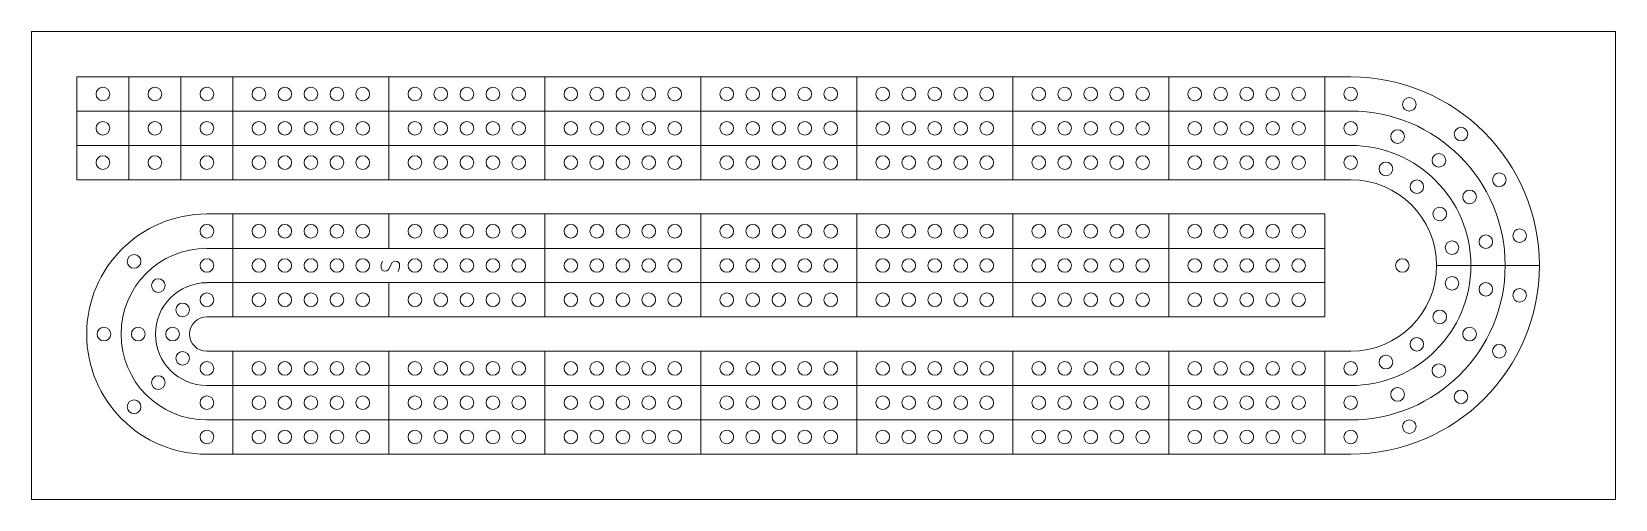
# Model space of a CAD drawing. Header units: inches. Extents: x -1.8 to 10.9, y -0.5 to 3.2.
import ezdxf

# ---------------------------------------------------------------- set-up
doc = ezdxf.new("R2010")
doc.units = ezdxf.units.IN
doc.header["$MEASUREMENT"] = 0
for name, color, linetype, lineweight, true_color in [('board', 7, 'Continuous', 0, 0xffffff), ('holes', 7, 'Continuous', 0, 0xffffff), ('silk screen', 7, 'Continuous', 0, 0xffffff)]:
    doc.layers.add(name, color=color, linetype=linetype, lineweight=lineweight, true_color=true_color)

msp = doc.modelspace()

# ---------------------------------------------------------------- linework, layer by layer
at = {"layer": 'board'}
for p, q in [((-1.821, 3.25), (10.871, 3.25)), ((-1.821, 3.25), (-1.821, -0.5)), ((10.871, 3.25), (10.871, -0.5)), ((-1.821, -0.5), (10.871, -0.5))]:
    msp.add_line(p, q, dxfattribs=at)
at = {"layer": 'holes'}
for centre in [(-1.25, 2.75), (-0.833, 2.75), (-0.417, 2.75), (0, 2.75), (0.208, 2.75), (0.417, 2.75), (0.625, 2.75), (0.833, 2.75), (1.25, 2.75), (1.458, 2.75), (1.667, 2.75), (1.875, 2.75), (2.083, 2.75), (2.5, 2.75), (2.708, 2.75), (2.917, 2.75), (3.125, 2.75), (3.333, 2.75), (3.75, 2.75), (3.958, 2.75), (4.167, 2.75), (4.375, 2.75), (4.583, 2.75), (5, 2.75), (5.208, 2.75), (5.417, 2.75), (5.625, 2.75), (5.833, 2.75), (6.25, 2.75), (6.458, 2.75), (6.667, 2.75), (6.875, 2.75), (7.083, 2.75), (7.5, 2.75), (7.708, 2.75), (7.917, 2.75), (8.125, 2.75), (8.333, 2.75), (8.75, 2.75), (9.22, 2.667), (-1.25, 2.475), (-0.833, 2.475), (-0.417, 2.475), (0, 2.475), (0.208, 2.475), (0.417, 2.475), (0.625, 2.475), (0.833, 2.475), (1.25, 2.475), (1.458, 2.475), (1.667, 2.475), (1.875, 2.475), (2.083, 2.475), (2.5, 2.475), (2.708, 2.475), (2.917, 2.475), (3.125, 2.475), (3.333, 2.475), (3.75, 2.475), (3.958, 2.475), (4.167, 2.475), (4.375, 2.475), (4.583, 2.475), (5, 2.475), (5.208, 2.475), (5.417, 2.475), (5.625, 2.475), (5.833, 2.475), (6.25, 2.475), (6.458, 2.475), (6.667, 2.475), (6.875, 2.475), (7.083, 2.475), (7.5, 2.475), (7.708, 2.475), (7.917, 2.475), (8.125, 2.475), (8.333, 2.475), (8.75, 2.475), (9.126, 2.409), (9.634, 2.428), (-1.25, 2.2), (-0.833, 2.2), (-0.417, 2.2), (0, 2.2), (0.208, 2.2), (0.417, 2.2), (0.625, 2.2), (0.833, 2.2), (1.25, 2.2), (1.458, 2.2), (1.667, 2.2), (1.875, 2.2), (2.083, 2.2), (2.5, 2.2), (2.708, 2.2), (2.917, 2.2), (3.125, 2.2), (3.333, 2.2), (3.75, 2.2), (3.958, 2.2), (4.167, 2.2), (4.375, 2.2), (4.583, 2.2), (5, 2.2), (5.208, 2.2), (5.417, 2.2), (5.625, 2.2), (5.833, 2.2), (6.25, 2.2), (6.458, 2.2), (6.667, 2.2), (6.875, 2.2), (7.083, 2.2), (7.5, 2.2), (7.708, 2.2), (7.917, 2.2), (8.125, 2.2), (8.333, 2.2), (8.75, 2.2), (9.032, 2.15), (9.457, 2.218), (9.28, 2.007), (9.941, 2.062), (9.703, 1.925), (9.464, 1.788), (-0.417, 1.65), (0, 1.65), (0.208, 1.65), (0.417, 1.65), (0.625, 1.65), (0.833, 1.65), (1.25, 1.65), (1.458, 1.65), (1.667, 1.65), (1.875, 1.65), (2.083, 1.65), (2.5, 1.65), (2.708, 1.65), (2.917, 1.65), (3.125, 1.65), (3.333, 1.65), (3.75, 1.65), (3.958, 1.65), (4.167, 1.65), (4.375, 1.65), (4.583, 1.65), (5, 1.65), (5.208, 1.65), (5.417, 1.65), (5.625, 1.65), (5.833, 1.65), (6.25, 1.65), (6.458, 1.65), (6.667, 1.65), (6.875, 1.65), (7.083, 1.65), (7.5, 1.65), (7.708, 1.65), (7.917, 1.65), (8.125, 1.65), (8.333, 1.65), (10.104, 1.614), (9.562, 1.518), (9.833, 1.566), (-1, 1.408), (-0.417, 1.375), (0, 1.375), (0.208, 1.375), (0.417, 1.375), (0.625, 1.375), (0.833, 1.375), (1.25, 1.375), (1.458, 1.375), (1.667, 1.375), (1.875, 1.375), (2.083, 1.375), (2.5, 1.375), (2.708, 1.375), (2.917, 1.375), (3.125, 1.375), (3.333, 1.375), (3.75, 1.375), (3.958, 1.375), (4.167, 1.375), (4.375, 1.375), (4.583, 1.375), (5, 1.375), (5.208, 1.375), (5.417, 1.375), (5.625, 1.375), (5.833, 1.375), (6.25, 1.375), (6.458, 1.375), (6.667, 1.375), (6.875, 1.375), (7.083, 1.375), (7.5, 1.375), (7.708, 1.375), (7.917, 1.375), (8.125, 1.375), (8.333, 1.375), (9.164, 1.375), (9.562, 1.232), (-0.806, 1.214), (-0.417, 1.1), (0, 1.1), (0.208, 1.1), (0.417, 1.1), (0.625, 1.1), (0.833, 1.1), (1.25, 1.1), (1.458, 1.1), (1.667, 1.1), (1.875, 1.1), (2.083, 1.1), (2.5, 1.1), (2.708, 1.1), (2.917, 1.1), (3.125, 1.1), (3.333, 1.1), (3.75, 1.1), (3.958, 1.1), (4.167, 1.1), (4.375, 1.1), (4.583, 1.1), (5, 1.1), (5.208, 1.1), (5.417, 1.1), (5.625, 1.1), (5.833, 1.1), (6.25, 1.1), (6.458, 1.1), (6.667, 1.1), (6.875, 1.1), (7.083, 1.1), (7.5, 1.1), (7.708, 1.1), (7.917, 1.1), (8.125, 1.1), (8.333, 1.1), (9.833, 1.184), (10.104, 1.136), (-0.611, 1.019), (9.464, 0.963), (-1.242, 0.825), (-0.967, 0.825), (-0.692, 0.825), (9.28, 0.743), (9.703, 0.825), (-0.611, 0.631), (9.032, 0.6), (9.941, 0.688), (-0.417, 0.55), (0, 0.55), (0.208, 0.55), (0.417, 0.55), (0.625, 0.55), (0.833, 0.55), (1.25, 0.55), (1.458, 0.55), (1.667, 0.55), (1.875, 0.55), (2.083, 0.55), (2.5, 0.55), (2.708, 0.55), (2.917, 0.55), (3.125, 0.55), (3.333, 0.55), (3.75, 0.55), (3.958, 0.55), (4.167, 0.55), (4.375, 0.55), (4.583, 0.55), (5, 0.55), (5.208, 0.55), (5.417, 0.55), (5.625, 0.55), (5.833, 0.55), (6.25, 0.55), (6.458, 0.55), (6.667, 0.55), (6.875, 0.55), (7.083, 0.55), (7.5, 0.55), (7.708, 0.55), (7.917, 0.55), (8.125, 0.55), (8.333, 0.55), (8.75, 0.55), (9.457, 0.532), (-0.806, 0.436), (9.126, 0.341), (-1, 0.242), (-0.417, 0.275), (0, 0.275), (0.208, 0.275), (0.417, 0.275), (0.625, 0.275), (0.833, 0.275), (1.25, 0.275), (1.458, 0.275), (1.667, 0.275), (1.875, 0.275), (2.083, 0.275), (2.5, 0.275), (2.708, 0.275), (2.917, 0.275), (3.125, 0.275), (3.333, 0.275), (3.75, 0.275), (3.958, 0.275), (4.167, 0.275), (4.375, 0.275), (4.583, 0.275), (5, 0.275), (5.208, 0.275), (5.417, 0.275), (5.625, 0.275), (5.833, 0.275), (6.25, 0.275), (6.458, 0.275), (6.667, 0.275), (6.875, 0.275), (7.083, 0.275), (7.5, 0.275), (7.708, 0.275), (7.917, 0.275), (8.125, 0.275), (8.333, 0.275), (8.75, 0.275), (9.634, 0.322), (9.22, 0.083), (-0.417, 0), (0, 0), (0.208, 0), (0.417, 0), (0.625, 0), (0.833, 0), (1.25, 0), (1.458, 0), (1.667, 0), (1.875, 0), (2.083, 0), (2.5, 0), (2.708, 0), (2.917, 0), (3.125, 0), (3.333, 0), (3.75, 0), (3.958, 0), (4.167, 0), (4.375, 0), (4.583, 0), (5, 0), (5.208, 0), (5.417, 0), (5.625, 0), (5.833, 0), (6.25, 0), (6.458, 0), (6.667, 0), (6.875, 0), (7.083, 0), (7.5, 0), (7.708, 0), (7.917, 0), (8.125, 0), (8.333, 0), (8.75, 0)]:
    msp.add_circle(centre, 0.0547, dxfattribs=at)
at = {"layer": 'silk screen'}
for p, q in [((-1.458, 2.888), (-0.208, 2.888)), ((-1.458, 2.062), (-1.458, 2.888)), ((-1.042, 2.062), (-1.042, 2.888)), ((-0.625, 2.062), (-0.625, 2.888)), ((-0.208, 2.062), (-0.208, 2.888)), ((-0.208, 2.888), (8.75, 2.888)), ((1.042, 2.062), (1.042, 2.888)), ((2.292, 2.062), (2.292, 2.888)), ((3.542, 2.062), (3.542, 2.888)), ((4.792, 2.062), (4.792, 2.888)), ((6.042, 2.062), (6.042, 2.888)), ((7.292, 2.062), (7.292, 2.888)), ((8.542, 2.062), (8.542, 2.888)), ((-1.458, 2.612), (-0.208, 2.612)), ((-0.208, 2.612), (8.75, 2.612)), ((-1.458, 2.337), (-0.208, 2.337)), ((-0.208, 2.337), (8.75, 2.337)), ((-1.458, 2.062), (-0.208, 2.062)), ((-0.208, 2.062), (8.75, 2.062)), ((-0.417, 1.788), (8.542, 1.788)), ((-0.208, 0.963), (-0.208, 1.788)), ((1.042, 1.512), (1.042, 1.788)), ((2.292, 0.963), (2.292, 1.788)), ((3.542, 0.963), (3.542, 1.788)), ((4.792, 0.963), (4.792, 1.788)), ((6.042, 0.963), (6.042, 1.788)), ((7.292, 0.963), (7.292, 1.788)), ((8.542, 0.963), (8.542, 1.788)), ((-0.417, 1.512), (8.542, 1.512)), ((0.981, 1.382), (0.99, 1.411)), ((1.068, 1.398), (1.039, 1.342)), ((1.087, 1.41), (1.068, 1.398)), ((1.111, 1.407), (1.087, 1.41)), ((1.126, 1.39), (1.111, 1.407)), ((0.979, 1.358), (0.981, 1.382)), ((0.988, 1.338), (0.979, 1.358)), ((1.004, 1.329), (0.988, 1.338)), ((1.026, 1.331), (1.004, 1.329)), ((1.039, 1.342), (1.026, 1.331)), ((1.117, 1.328), (1.127, 1.36)), ((1.127, 1.36), (1.126, 1.39)), ((9.438, 1.375), (10.262, 1.375)), ((-0.417, 1.238), (8.542, 1.238)), ((1.042, 0.963), (1.042, 1.238)), ((-0.417, 0.963), (8.542, 0.963)), ((-0.417, 0.688), (8.75, 0.688)), ((-0.208, -0.138), (-0.208, 0.688)), ((1.042, -0.138), (1.042, 0.688)), ((2.292, -0.138), (2.292, 0.688)), ((3.542, -0.138), (3.542, 0.688)), ((4.792, -0.138), (4.792, 0.688)), ((6.042, -0.138), (6.042, 0.688)), ((7.292, -0.138), (7.292, 0.688)), ((8.542, -0.138), (8.542, 0.688)), ((-0.417, 0.412), (8.75, 0.412)), ((-0.417, 0.138), (8.75, 0.138)), ((-0.417, -0.138), (8.75, -0.138))]:
    msp.add_line(p, q, dxfattribs=at)
for centre, radius, start, end in [((8.75, 1.375), 1.512, 270, 90), ((8.75, 1.375), 1.238, 270, 90), ((8.75, 1.375), 0.963, 270, 90), ((8.75, 1.375), 0.688, 270, 90), ((-0.417, 0.825), 0.963, 90, 270), ((-0.417, 0.825), 0.688, 90, 270), ((-0.417, 0.825), 0.412, 90, 270), ((-0.417, 0.825), 0.138, 90, 270)]:
    msp.add_arc(centre, radius, start, end, dxfattribs=at)

doc.saveas('drawing.dxf')
